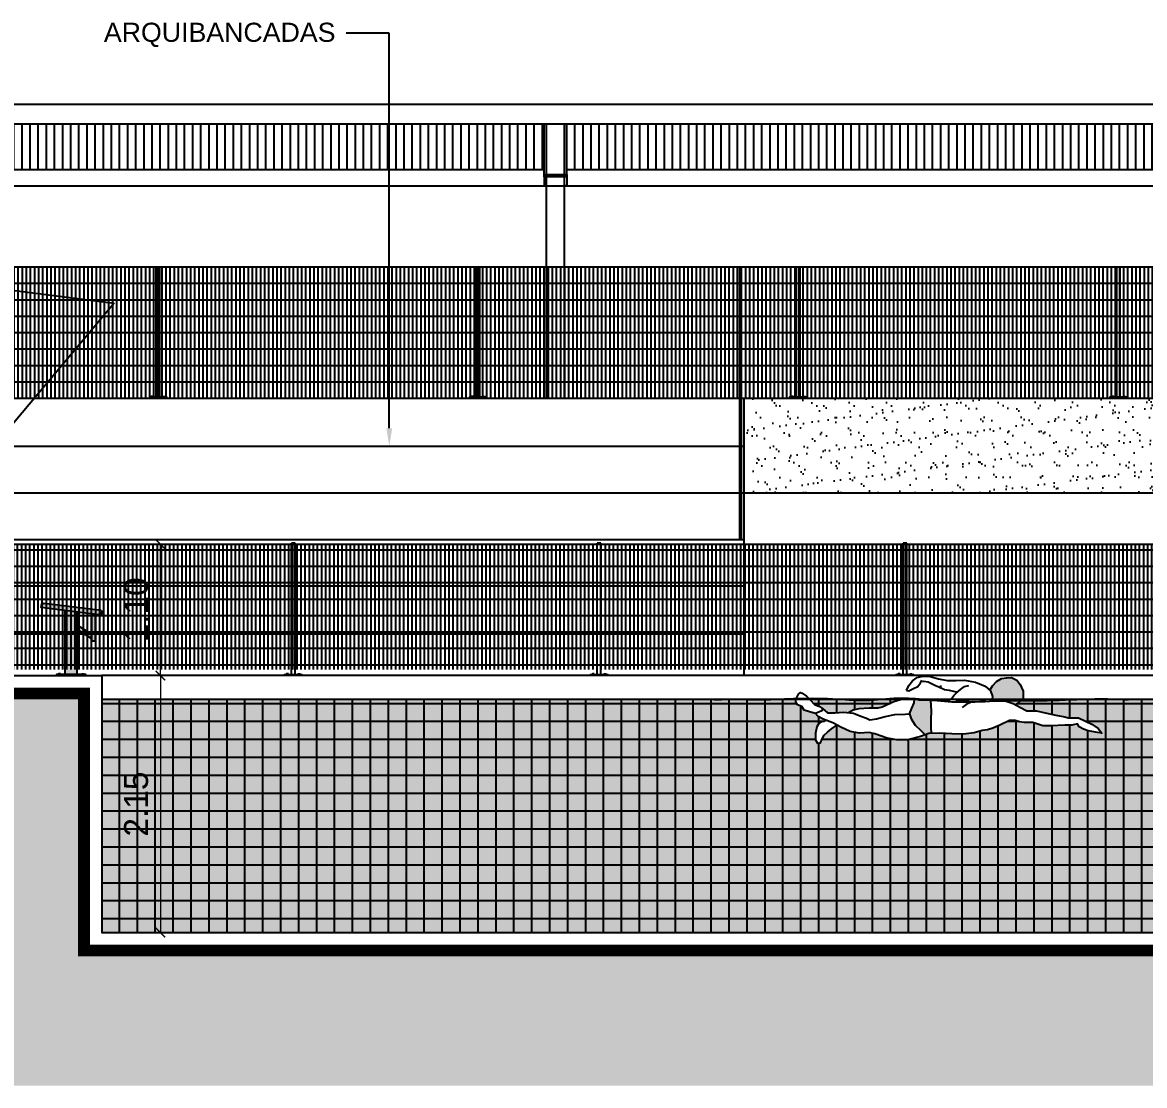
# Model space of a CAD drawing. Header units: metres. Extents: x 2458 to 3695, y 243 to 513.
# Drawn here: x 2956.73 to 2966.11, y 276.07 to 284.96 of the extents above; entities that cross this region are included whole.
import ezdxf
from ezdxf import colors
from ezdxf.entities.mleader import LeaderData, LeaderLine
from ezdxf.math import Vec2, Vec3

# ---------------------------------------------------------------- set-up
doc = ezdxf.new("R2010")
doc.units = ezdxf.units.M
doc.header["$LTSCALE"] = 5
doc.header["$MEASUREMENT"] = 0
doc.header["$PDMODE"] = 1
doc.layers.add('2prancha', color=4, linetype='Continuous', lineweight=18)
for name, color, linetype in [('COTA 1 100', 2, 'Continuous'), ('HACHURA', 251, 'Continuous'), ('HACHURA PISOS', 250, 'Continuous'), ('PENA 0.15', 7, 'Continuous'), ('PENA 01', 1, 'Continuous'), ('PENA 02', 2, 'Continuous'), ('PENA 03', 3, 'Continuous'), ('PENA 06', 6, 'Continuous'), ('TXT ESPECIFICAÇÕES', 7, 'Continuous')]:
    doc.layers.add(name, color=color, linetype=linetype)
doc.styles.add('Luana', font='arial.ttf')
doc.styles.get("Standard").update_dxf_attribs({"font": 'arial.ttf'})
doc.linetypes.add('FENCELINE2', pattern='A,0.25,-0.1,[132,ltypeshp.shx,S=0.1,R=0,X=-0.1,Y=0],-0.1,1', length=1.45)
doc.dimstyles.new('arial100', dxfattribs={"dimtxt": 0.2, "dimasz": 0.08, "dimexe": 0.1, "dimexo": 0.2, "dimgap": 0.1, "dimtad": 1, "dimzin": 4, "dimdsep": 46, "dimtxsty": 'Luana', "dimblk": 'ARCHTICK', "dimcen": 0, "dimclrd": 7, "dimclre": 7, "dimclrt": 256, "dimadec": 0, "dimazin": 0, "dimtfac": 1, "dimtix": 1, "dimtmove": 0, "dimatfit": 3, "dimldrblk": 'CLOSEDBLANK', "dimfxl": 0, "dimlwd": 5, "dimlwe": 5, "dimarcsym": 0})
pattern_1 = [(0, (420.73892, 104.06404), (0, 0.15), []), (90, (420.73892, 104.06404), (-0.15, 9e-18), [])]

# ---------------------------------------------------------------- blocks, each defined once
blk = doc.blocks.new('banhista08')
for points in [[(169.95, -3.1), (172.1, -4.25), (174.18, -2.9), (178.47, 0.86), (178.33, 7.22), (175.88, 12.66), (173.08, 16.18), (168.54, 18.43), (164.61, 18.14), (160.21, 17.57), (156, 15.08), (152.65, 11.67), (150.58, 7.88), (151.06, 7.46), (152.83, 2.64), (152.11, -0.9), (158.42, -0.67), (163.39, -1.12)], [(101.58, -9.53), (100.88, -0.41), (95.43, -0.23), (91.13, -0.18), (87.58, 0.67), (87.4, -2.76), (85.4, -7.25), (83.34, -11.93), (84.79, -15.98), (88.01, -21.43), (92.75, -25.9), (96.58, -29.31), (99.44, -28.26), (101.59, -28.24), (101.3, -23.13), (101.09, -16.49)]]:
    blk.add_hatch(color=256).paths.add_polyline_path(points)
for points in [[(80.73, 7.72), (82.92, 11.89), (85.9, 15.7), (89.75, 18.54), (94.42, 19.69), (100.63, 19.47), (107.74, 17.38), (114.82, 16.06), (122.27, 16.11), (129.48, 16.34), (138.54, 14.67), (146.64, 11.41), (151.06, 7.46), (152.83, 2.64), (152.11, -0.9), (158.42, -0.67), (163.39, -1.12), (169.95, -3.1), (176.33, -6.51), (181.61, -9.47), (189.66, -9.3), (196.81, -10.98), (205.71, -13.11), (213.32, -14.38), (216.15, -15.19), (224.8, -15.1), (235.89, -20.39), (241.14, -24.22), (244.25, -28.06), (240.71, -27.56), (232.91, -26.2), (228.87, -24.72), (225.17, -22.74), (223.9, -20.36), (219.03, -21.23), (213.25, -21.42), (201.82, -21.89), (194.9, -21.92), (186.64, -19.09), (179.43, -19.23), (175.29, -18.46), (171.85, -17.38), (167.08, -17.53), (158.98, -21.41), (153.16, -23.89), (148.67, -25.17), (144.15, -25.8), (137.48, -27.83), (128.45, -28.83), (118.66, -28.73), (108.21, -28.17), (99.44, -28.26), (92.61, -30.78), (81.67, -33.65), (72.66, -33.66), (64.62, -32.11), (54.37, -28.73), (49.73, -27.4), (41.46, -28.05), (33.61, -26.73), (25.85, -23.07), (19.23, -19.35), (11.03, -16.42), (6.95, -14.13), (4.78, -11.49), (-0.33, -10.27), (-4.67, -8.7), (-6.79, -5.86), (-10.36, -4.33), (-11.63, -2.11), (-11.42, 0.77), (-10.3, 2.78), (-9.58, 4.64), (-7.89, 5.92), (-6.33, 5.46), (-2.84, 2.79), (0.18, -0.17), (3.82, -3.96), (8.11, -5.76), (10.61, -7.33), (10.14, -9.41), (4.78, -11.49)], [(80.73, 7.72), (82.72, 7.26), (86.59, 9.23), (90.35, 11.06), (92.69, 14.08), (93.69, 16.37)], [(83.34, -11.93), (85.4, -7.25), (87.4, -2.76), (87.58, 0.67), (91.13, -0.18), (95.43, -0.23), (101.82, -0.45), (109.33, -0.56), (116.01, -0.31), (118.25, 0.28), (120.53, 3.59), (123.02, 5.96), (126.1, 8.36), (129.24, 10.94), (133.09, 11.75)], [(93.15, 15.14), (95.39, 15.52), (98.87, 14.83), (102.26, 13.29), (105.23, 11.9), (108.01, 10.77), (112.5, 8.59), (116.58, 7.85), (121.32, 6.71), (123.92, 6.66)], [(109.56, 10.02), (109.47, 11.78)], [(150.58, 7.88), (152.65, 11.67), (156, 15.08), (160.21, 17.57), (164.61, 18.14), (168.54, 18.43), (173.08, 16.18), (175.88, 12.66), (178.33, 7.22), (178.47, 0.86), (174.18, -2.9), (172.1, -4.25)], [(87.58, 0.67), (78.76, 0.55), (70.13, -1.8), (60.61, -6.21), (56.77, -7.18), (49.73, -7.05), (40.92, -7.63), (36.19, -8.85), (32.68, -10.88)], [(10.61, -7.33), (14.73, -11), (20.81, -11.03), (28.07, -10.47), (36.56, -11.23), (42.73, -13.74), (47.32, -15.49), (50.29, -16.92), (55.68, -16.03), (62.96, -14.05), (71.19, -12.33), (79.65, -12.18), (83.34, -11.93), (84.79, -15.98), (88.01, -21.43), (92.75, -25.9), (96.58, -29.31)], [(100.88, -0.41), (101.58, -9.53), (101.09, -16.49), (101.3, -23.13), (101.59, -28.24)], [(122.21, -0.2), (130.7, -1.12), (135.97, -1.59), (142.1, -1.17), (147.16, -1)], [(136.08, -1.58), (130.68, -4.03), (127.54, -6.48)], [(14.26, -17.58), (10.14, -18.68), (7.44, -19.89), (5.93, -22.82), (4.78, -28.05), (4.67, -33.61), (6.48, -36.27), (8.87, -36.19), (10.37, -32.78), (12.12, -29.75), (14.65, -27.09), (18.21, -24.48), (22.61, -21.25)]]:
    blk.add_lwpolyline(points)
blk.add_spline([(-80.12, 0), (-67.59, 0.36), (-43.9, 0.11), (-13.77, 0.85), (18.85, 0.73), (47.14, -0.47), (73.43, 1.28), (121.7, -1.85), (154.42, -1.09), (198.42, -0.6), (238.48, 0.6), (266.59, 0.13)], degree=3)
blk = doc.blocks.new('_ArchTick')
at = {"color": 0, "linetype": 'ByBlock', "const_width": 0.15}
blk.add_lwpolyline([(-0.5, -0.5), (0.5, 0.5)], dxfattribs=at)
blk = doc.blocks.new('*D88')
at = {"layer": 'COTA 1 100', "color": 7, "lineweight": 5}
for p, q in [((2957.5916, 279.4968), (2957.9816, 279.4968)), ((2957.8816, 279.4968), (2957.8816, 277.3468)), ((2957.5916, 277.3468), (2957.9816, 277.3468))]:
    blk.add_line(p, q, dxfattribs=at)
at = {"layer": 'Defpoints', "color": 0}
for p in [(2957.3916, 279.4968), (2957.3916, 277.3468), (2957.8816, 277.3468)]:
    blk.add_point(p, dxfattribs=at)
at = {"layer": 'COTA 1 100', "color": 7, "lineweight": 5, "xscale": 0.08, "yscale": 0.08, "zscale": 0.08}
for p, rotation in [((2957.8816, 279.4968), 90), ((2957.8816, 277.3468), 270)]:
    blk.add_blockref('_ArchTick', p, dxfattribs=dict(at, rotation=rotation))
at = {"layer": 'COTA 1 100', "insert": (2957.6794, 278.4218), "char_height": 0.2, "attachment_point": 5, "rotation": 90, "style": 'Luana'}
blk.add_mtext('2.15', dxfattribs=at)
blk = doc.blocks.new('_ClosedBlank')
at = {"layer": '2prancha', "color": 0, "lineweight": -2}
for p, q in [((-1, 0.17), (0, 0)), ((-1, 0.17), (-1, -0.17)), ((0, 0), (-1, -0.17))]:
    blk.add_line(p, q, dxfattribs=at)
blk = doc.blocks.new('A$C2D792642')
at = {"true_color": 0xffffff}
h = blk.add_hatch(color=7, dxfattribs=at)
h.dxf.hatch_style = 1
h.paths.add_polyline_path([(-0.2291, 0.6043), (-0.244, 0.6043), (-0.25, 0.5699), (0.25, 0.5043), (0.2566, 0.5351), (0.2566, 0.5384), (0.2543, 0.5408), (0.25, 0.5434)])
h.paths.add_polyline_path([(0.05, 0.5305), (-0.05, 0.5436), (-0.05, 0.0085), (0.05, 0.0085)])
h.paths.add_polyline_path([(0.05, 0.4221), (0.05, 0.3866), (0.1726, 0.3087), (0.1726, 0.3443)])
h.paths.add_polyline_path([(0.2026, 0.5105), (0.1726, 0.5144), (0.1726, 0.2887), (0.2026, 0.2887)])
h.paths.add_polyline_path([(0.1217, 0.0085), (-0.1217, 0.0085), (-0.1217, 0), (0.1217, 0)])
h.paths.add_polyline_path([(-0.0998, 0.0151), (-0.1051, 0.0151), (-0.1051, 0.0085), (-0.0998, 0.0085)])
h.paths.add_polyline_path([(-0.0939, 0.0151), (-0.0998, 0.0151), (-0.0998, 0.0085), (-0.0939, 0.0085)])
h.paths.add_polyline_path([(-0.0885, 0.0151), (-0.0939, 0.0151), (-0.0939, 0.0085), (-0.0885, 0.0085)])
h.paths.add_polyline_path([(0.1051, 0.0151), (0.0998, 0.0151), (0.0998, 0.0085), (0.1051, 0.0085)])
h.paths.add_polyline_path([(0.0998, 0.0151), (0.0939, 0.0151), (0.0939, 0.0085), (0.0998, 0.0085)])
h.paths.add_polyline_path([(0.0939, 0.0151), (0.0885, 0.0151), (0.0885, 0.0085), (0.0939, 0.0085)])
at = {"ltscale": 1.5}
for p, q in [((-0.244, 0.6043), (-0.2291, 0.6043)), ((-0.05, 0.0085), (-0.05, 0.5436)), ((0.05, 0.0085), (0.05, 0.5305)), ((0.1726, 0.3443), (0.05, 0.4221)), ((0.1726, 0.3087), (0.05, 0.3866)), ((-0.0998, 0.0151), (-0.0998, 0.0085)), ((-0.0939, 0.0151), (-0.0939, 0.0085)), ((0.0939, 0.0151), (0.0939, 0.0085)), ((0.0998, 0.0151), (0.0998, 0.0085))]:
    blk.add_line(p, q, dxfattribs=at)
for points in [[(0.25, 0.5043), (-0.25, 0.5699), (-0.244, 0.6043), (-0.2291, 0.6043)], [(0.25, 0.5434), (-0.2291, 0.6043)], [(0.1726, 0.2887), (0.1726, 0.5151)], [(0.2026, 0.2887), (0.2026, 0.5105)], [(0.25, 0.5434), (0.2543, 0.5408), (0.2566, 0.5384), (0.2566, 0.5351), (0.25, 0.5043)], [(0.2026, 0.2887), (0.1726, 0.2887)]]:
    blk.add_lwpolyline(points, dxfattribs=at)
for points in [[(-0.1217, 0), (0.1217, 0), (0.1217, 0.0085), (-0.1217, 0.0085)], [(-0.0885, 0.0151), (-0.1051, 0.0151), (-0.1051, 0.0085), (-0.0885, 0.0085)], [(0.0885, 0.0151), (0.1051, 0.0151), (0.1051, 0.0085), (0.0885, 0.0085)]]:
    blk.add_lwpolyline(points, close=True, dxfattribs=at)
blk = doc.blocks.new('A$C016F1CB3')
at = {"layer": 'PENA 01', "ltscale": 1.5}
for p, q in [((-0.015, 0.0085), (-0.015, 1.1085)), ((-0.015, 1.1085), (0.015, 1.1085)), ((0.015, 0.0085), (0.015, 1.1085)), ((-0.0509, 0.0151), (-0.0509, 0.0085)), ((-0.045, 0.0151), (-0.045, 0.0085)), ((0.045, 0.0151), (0.045, 0.0085)), ((0.0509, 0.0151), (0.0509, 0.0085))]:
    blk.add_line(p, q, dxfattribs=at)
for points in [[(-0.0728, 0), (0.0728, 0), (0.0728, 0.0085), (-0.0728, 0.0085)], [(-0.0397, 0.0151), (-0.0563, 0.0151), (-0.0563, 0.0085), (-0.0397, 0.0085)], [(0.0397, 0.0151), (0.0563, 0.0151), (0.0563, 0.0085), (0.0397, 0.0085)]]:
    blk.add_lwpolyline(points, close=True, dxfattribs=at)
blk = doc.blocks.new('A$C59F622D2')
at = {"layer": 'PENA 01', "ltscale": 1.5}
h = blk.add_hatch(dxfattribs=at)
h.set_pattern_fill('GRATE', color=256, scale=1.1, angle=90)
h.set_pattern_definition([(90, (-28.3, 0.05), (-0.034375, 2e-18), []), (180, (-28.3, 0.05), (-2e-17, -0.1375), [])])
h.paths.add_polyline_path([(0, 1.1), (-28.3, 1.1), (-28.3, 0.05), (0, 0.05)])
at = {"layer": 'PENA 01', "xscale": -1}
for p in [(-25.669, 0), (-23.1108, 0), (-20.5527, 0)]:
    blk.add_blockref('A$C016F1CB3', p, dxfattribs=at)
blk = doc.blocks.new('p3')
at = {"layer": 'HACHURA PISOS'}
for p, q in [((-0.015, -1.0915), (-0.015, 0)), ((0.015, 0), (-0.015, 0)), ((0.015, -1.0915), (0.015, 0)), ((-0.0509, -1.0849), (-0.0509, -1.0915)), ((-0.045, -1.0849), (-0.045, -1.0915)), ((0.045, -1.0849), (0.045, -1.0915)), ((0.0509, -1.0849), (0.0509, -1.0915))]:
    blk.add_line(p, q, dxfattribs=at)
for points in [[(0.0728, -1.1), (-0.0728, -1.1), (-0.0728, -1.0915), (0.0728, -1.0915)], [(-0.0397, -1.0849), (-0.0563, -1.0849), (-0.0563, -1.0915), (-0.0397, -1.0915)], [(0.0397, -1.0849), (0.0563, -1.0849), (0.0563, -1.0915), (0.0397, -1.0915)]]:
    blk.add_lwpolyline(points, close=True, dxfattribs=at)
blk = doc.blocks.new('*D107')
at = {"layer": 'COTA 1 100', "color": 7, "lineweight": 5}
for p, q in [((2957.5916, 280.5968), (2957.9816, 280.5968)), ((2957.8816, 279.4968), (2957.8816, 280.5968)), ((2957.5916, 279.4968), (2957.9816, 279.4968))]:
    blk.add_line(p, q, dxfattribs=at)
at = {"layer": 'Defpoints', "color": 0}
for p in [(2957.3916, 280.5968), (2957.8816, 280.5968), (2957.3916, 279.4968)]:
    blk.add_point(p, dxfattribs=at)
at = {"layer": 'COTA 1 100', "color": 7, "lineweight": 5, "xscale": 0.08, "yscale": 0.08, "zscale": 0.08}
for p, rotation in [((2957.8816, 280.5968), 90), ((2957.8816, 279.4968), 270)]:
    blk.add_blockref('_ArchTick', p, dxfattribs=dict(at, rotation=rotation))
at = {"layer": 'COTA 1 100', "insert": (2957.6794, 280.0468), "char_height": 0.2, "attachment_point": 5, "rotation": 90, "style": 'Luana'}
blk.add_mtext('1.10', dxfattribs=at)

msp = doc.modelspace()

# ---------------------------------------------------------------- hatches: boundary and pattern name
at = {"layer": 'HACHURA'}
h = msp.add_hatch(dxfattribs=at)
h.set_pattern_fill('GRATE', color=256, scale=1.1, angle=90)
h.set_pattern_definition([(90, (2955.111592, 281.81678), (-0.034375, 2e-18), []), (180, (2955.11159, 281.81678), (-2e-17, -0.1375), [])])
h.paths.add_polyline_path([(2984.7116, 282.9168), (2955.1116, 282.9168), (2955.1116, 281.8168), (2984.7116, 281.8168)])
h = msp.add_hatch(dxfattribs=at)
h.set_pattern_fill('AR-SAND', color=256, scale=0.1, style=0, double=1)
h.set_pattern_definition([(37.5, (2962.7616, 281.02678), (-0.0062993, 0.1926824), [0, -0.152, 0, -0.17, 0, -0.1625]), (7.5, (2962.7616, 281.02678), (0.176978, 0.282215), [0, -0.082, 0, -0.137, 0, -0.0525]), (327.5, (2962.6386, 281.02678), (0.311414, 0.000566), [0, -0.05, 0, -0.18, 0, -0.235]), (317.5, (2962.6386, 281.02678), (0.300613, 0.087768), [0, -0.025, 0, -0.118, 0, -0.135])])
h.paths.add_polyline_path([(2966.6116, 281.8168), (2962.7616, 281.8168), (2962.7616, 281.0268), (2966.6116, 281.0268)])
at = {"layer": 'HACHURA', "true_color": 0xc6ece2}
h = msp.add_hatch(color=254, dxfattribs=at)
h.dxf.hatch_style = 2
edge = h.paths.add_edge_path()
edge.add_line((2964.0148, 279.2775), (2964.0857, 279.2968))
edge.add_line((2964.0857, 279.2968), (2963.8842, 279.2968))
edge.add_spline(control_points=[(2964.2847, 279.2968), (2964.2057, 279.3043), (2964.0392, 279.3173), (2963.7785, 279.2794), (2963.5299, 279.3049), (2963.3689, 279.307), (2963.3023, 279.3065)], knot_values=[79.019043, 79.019043, 79.019043, 79.019043, 102.763051, 129.107653, 157.426876, 177.394225, 177.394225, 177.394225, 177.394225], degree=3, periodic=0)
edge.add_line((2963.6006, 279.2968), (2963.3122, 279.2968))
edge.add_line((2963.3122, 279.2968), (2963.3153, 279.2938))
edge.add_line((2963.3153, 279.2938), (2963.3517, 279.2559))
edge.add_line((2963.3517, 279.2559), (2963.3946, 279.2379))
edge.add_line((2963.3946, 279.2379), (2963.4196, 279.2222))
edge.add_line((2963.4196, 279.2222), (2963.4608, 279.1855))
edge.add_line((2963.4608, 279.1855), (2963.5216, 279.1852))
edge.add_line((2963.5216, 279.1852), (2963.5942, 279.1908))
edge.add_line((2963.5942, 279.1908), (2963.6403, 279.1867))
edge.add_line((2963.6403, 279.1867), (2963.6754, 279.207))
edge.add_line((2963.6754, 279.207), (2963.7227, 279.2192))
edge.add_line((2963.7227, 279.2192), (2963.8108, 279.225))
edge.add_line((2963.8108, 279.225), (2963.8812, 279.2237))
edge.add_line((2963.8812, 279.2237), (2963.9196, 279.2334))
edge.add_line((2963.9196, 279.2334), (2964.0148, 279.2775))
edge = h.paths.add_edge_path()
edge.add_line((2964.1562, 278.9658), (2964.1302, 278.959))
edge.add_line((2964.1302, 278.959), (2964.0401, 278.9589))
edge.add_line((2964.0401, 278.9589), (2963.9597, 278.9744))
edge.add_line((2963.9597, 278.9744), (2963.8572, 279.0082))
edge.add_line((2963.8572, 279.0082), (2963.8108, 279.0215))
edge.add_line((2963.8108, 279.0215), (2963.7282, 279.015))
edge.add_line((2963.7282, 279.015), (2963.6496, 279.0282))
edge.add_line((2963.6496, 279.0282), (2963.5721, 279.0648))
edge.add_line((2963.5721, 279.0648), (2963.5396, 279.083))
edge.add_line((2963.5396, 279.083), (2963.4956, 279.0507))
edge.add_line((2963.4956, 279.0507), (2963.46, 279.0246))
edge.add_line((2963.46, 279.0246), (2963.4347, 278.998))
edge.add_line((2963.4347, 278.998), (2963.4172, 278.9677))
edge.add_line((2963.4172, 278.9677), (2963.4022, 278.9336))
edge.add_line((2963.4022, 278.9336), (2963.3783, 278.9328))
edge.add_line((2963.3783, 278.9328), (2963.3602, 278.9594))
edge.add_line((2963.3602, 278.9594), (2963.3614, 279.015))
edge.add_line((2963.3614, 279.015), (2963.3728, 279.0673))
edge.add_line((2963.3728, 279.0673), (2963.3879, 279.0966))
edge.add_line((2963.3879, 279.0966), (2963.415, 279.1087))
edge.add_line((2963.415, 279.1087), (2963.4562, 279.1197))
edge.add_line((2963.4562, 279.1197), (2963.4238, 279.1313))
edge.add_line((2963.4238, 279.1313), (2963.3831, 279.1542))
edge.add_line((2963.3831, 279.1542), (2963.3613, 279.1806))
edge.add_line((2963.3613, 279.1806), (2963.3102, 279.1928))
edge.add_line((2963.3102, 279.1928), (2963.2668, 279.2085))
edge.add_line((2963.2668, 279.2085), (2963.2456, 279.2369))
edge.add_line((2963.2456, 279.2369), (2963.2099, 279.2522))
edge.add_line((2963.2099, 279.2522), (2963.1972, 279.2744))
edge.add_line((2963.1972, 279.2744), (2963.1988, 279.2968))
edge.add_line((2963.1988, 279.2968), (2962.9107, 279.2968))
edge.add_spline(control_points=[(2963.2001, 279.3047), (2963.192, 279.3045), (2963.0835, 279.3015), (2962.8961, 279.2927), (2962.6748, 279.3016), (2962.5541, 279.2971), (2962.5123, 279.2955)], knot_values=[0, 0, 0, 0, 2.424916, 32.569049, 56.256671, 68.795871, 68.795871, 68.795871, 68.795871], degree=3, periodic=0)
edge.add_line((2962.8891, 279.2968), (2957.3916, 279.2968))
edge.add_line((2957.3916, 279.2968), (2957.3916, 277.3468))
edge.add_line((2957.3916, 277.3468), (2964.1562, 277.3468))
edge.add_line((2964.1562, 277.3468), (2964.1562, 278.9658))
h.paths.add_polyline_path([(2965.1402, 279.1038), (2965.1078, 279.1032), (2965.0664, 279.1109), (2965.032, 279.1217), (2964.9844, 279.1202), (2964.9033, 279.0814), (2964.8451, 279.0566), (2964.8002, 279.0438), (2964.755, 279.0375), (2964.6883, 279.0172), (2964.598, 279.0072), (2964.5001, 279.0082), (2964.3956, 279.0138), (2964.3079, 279.0129), (2964.2396, 278.9877), (2964.1562, 278.9658), (2964.1562, 277.3468), (2965.1402, 277.3468)])
h.paths.add_polyline_path([(2957.8874, 278.1014), (2957.8874, 278.7452), (2957.4752, 278.7452), (2957.4752, 278.1014)], flags=24)
at = {"layer": 'HACHURA', "ltscale": 1.5}
h = msp.add_hatch(dxfattribs=at)
h.set_pattern_fill('_USER', color=256, scale=0.15, style=0, double=1, pattern_type=0)
h.set_pattern_definition(pattern_1)
edge = h.paths.add_edge_path()
edge.add_line((2964.0148, 279.2775), (2964.0857, 279.2968))
edge.add_line((2964.0857, 279.2968), (2963.8842, 279.2968))
edge.add_spline(control_points=[(2964.2847, 279.2968), (2964.2057, 279.3043), (2964.0392, 279.3173), (2963.7785, 279.2794), (2963.5299, 279.3049), (2963.3689, 279.307), (2963.3023, 279.3065)], knot_values=[79.019043, 79.019043, 79.019043, 79.019043, 102.763051, 129.107653, 157.426876, 177.394225, 177.394225, 177.394225, 177.394225], degree=3, periodic=0)
edge.add_line((2963.6006, 279.2968), (2963.3122, 279.2968))
edge.add_line((2963.3122, 279.2968), (2963.3153, 279.2938))
edge.add_line((2963.3153, 279.2938), (2963.3517, 279.2559))
edge.add_line((2963.3517, 279.2559), (2963.3946, 279.2379))
edge.add_line((2963.3946, 279.2379), (2963.4196, 279.2222))
edge.add_line((2963.4196, 279.2222), (2963.4608, 279.1855))
edge.add_line((2963.4608, 279.1855), (2963.5216, 279.1852))
edge.add_line((2963.5216, 279.1852), (2963.5942, 279.1908))
edge.add_line((2963.5942, 279.1908), (2963.6403, 279.1867))
edge.add_line((2963.6403, 279.1867), (2963.6754, 279.207))
edge.add_line((2963.6754, 279.207), (2963.7227, 279.2192))
edge.add_line((2963.7227, 279.2192), (2963.8108, 279.225))
edge.add_line((2963.8108, 279.225), (2963.8812, 279.2237))
edge.add_line((2963.8812, 279.2237), (2963.9196, 279.2334))
edge.add_line((2963.9196, 279.2334), (2964.0148, 279.2775))
edge = h.paths.add_edge_path()
edge.add_line((2964.1562, 278.9658), (2964.1302, 278.959))
edge.add_line((2964.1302, 278.959), (2964.0401, 278.9589))
edge.add_line((2964.0401, 278.9589), (2963.9597, 278.9744))
edge.add_line((2963.9597, 278.9744), (2963.8572, 279.0082))
edge.add_line((2963.8572, 279.0082), (2963.8108, 279.0215))
edge.add_line((2963.8108, 279.0215), (2963.7282, 279.015))
edge.add_line((2963.7282, 279.015), (2963.6496, 279.0282))
edge.add_line((2963.6496, 279.0282), (2963.5721, 279.0648))
edge.add_line((2963.5721, 279.0648), (2963.5396, 279.083))
edge.add_line((2963.5396, 279.083), (2963.4956, 279.0507))
edge.add_line((2963.4956, 279.0507), (2963.46, 279.0246))
edge.add_line((2963.46, 279.0246), (2963.4347, 278.998))
edge.add_line((2963.4347, 278.998), (2963.4172, 278.9677))
edge.add_line((2963.4172, 278.9677), (2963.4022, 278.9336))
edge.add_line((2963.4022, 278.9336), (2963.3783, 278.9328))
edge.add_line((2963.3783, 278.9328), (2963.3602, 278.9594))
edge.add_line((2963.3602, 278.9594), (2963.3614, 279.015))
edge.add_line((2963.3614, 279.015), (2963.3728, 279.0673))
edge.add_line((2963.3728, 279.0673), (2963.3879, 279.0966))
edge.add_line((2963.3879, 279.0966), (2963.415, 279.1087))
edge.add_line((2963.415, 279.1087), (2963.4562, 279.1197))
edge.add_line((2963.4562, 279.1197), (2963.4238, 279.1313))
edge.add_line((2963.4238, 279.1313), (2963.3831, 279.1542))
edge.add_line((2963.3831, 279.1542), (2963.3613, 279.1806))
edge.add_line((2963.3613, 279.1806), (2963.3102, 279.1928))
edge.add_line((2963.3102, 279.1928), (2963.2668, 279.2085))
edge.add_line((2963.2668, 279.2085), (2963.2456, 279.2369))
edge.add_line((2963.2456, 279.2369), (2963.2099, 279.2522))
edge.add_line((2963.2099, 279.2522), (2963.1972, 279.2744))
edge.add_line((2963.1972, 279.2744), (2963.1988, 279.2968))
edge.add_line((2963.1988, 279.2968), (2962.9107, 279.2968))
edge.add_spline(control_points=[(2963.2001, 279.3047), (2963.192, 279.3045), (2963.0835, 279.3015), (2962.8961, 279.2927), (2962.6748, 279.3016), (2962.5541, 279.2971), (2962.5123, 279.2955)], knot_values=[0, 0, 0, 0, 2.424916, 32.569049, 56.256671, 68.795871, 68.795871, 68.795871, 68.795871], degree=3, periodic=0)
edge.add_line((2962.8891, 279.2968), (2957.3916, 279.2968))
edge.add_line((2957.3916, 279.2968), (2957.3916, 277.3468))
edge.add_line((2957.3916, 277.3468), (2964.1562, 277.3468))
edge.add_line((2964.1562, 277.3468), (2964.1562, 278.9658))
h.paths.add_polyline_path([(2965.1402, 279.1038), (2965.1078, 279.1032), (2965.0664, 279.1109), (2965.032, 279.1217), (2964.9844, 279.1202), (2964.9033, 279.0814), (2964.8451, 279.0566), (2964.8002, 279.0438), (2964.755, 279.0375), (2964.6883, 279.0172), (2964.598, 279.0072), (2964.5001, 279.0082), (2964.3956, 279.0138), (2964.3079, 279.0129), (2964.2396, 278.9877), (2964.1562, 278.9658), (2964.1562, 277.3468), (2965.1402, 277.3468)])
h.paths.add_polyline_path([(2957.8874, 278.1014), (2957.8874, 278.7452), (2957.4752, 278.7452), (2957.4752, 278.1014)], flags=24)
at = {"layer": 'HACHURA', "true_color": 0xc6ece2}
h = msp.add_hatch(color=254, dxfattribs=at)
h.dxf.hatch_style = 2
edge = h.paths.add_edge_path()
edge.add_spline(control_points=[(2965.1404, 279.2878), (2965.1201, 279.2877), (2965.0997, 279.2877), (2965.0794, 279.2876)], knot_values=[256.921472, 256.921472, 256.921472, 256.921472, 263.013278, 263.013278, 263.013278, 263.013278], degree=3, periodic=0)
edge.add_line((2965.0794, 279.2876), (2965.0553, 279.2665))
edge.add_line((2965.0553, 279.2665), (2965.0345, 279.253))
edge.add_line((2965.0345, 279.253), (2965.0768, 279.2304))
edge.add_line((2965.0768, 279.2304), (2965.1296, 279.2008))
edge.add_line((2965.1296, 279.2008), (2965.1404, 279.201))
edge.add_line((2965.1404, 279.201), (2965.1404, 279.2878))
edge = h.paths.add_edge_path()
edge.add_line((2982.3716, 279.2968), (2965.5148, 279.2968))
edge.add_spline(control_points=[(2965.9794, 279.2968), (2965.8857, 279.2995), (2965.6584, 279.3062), (2965.3788, 279.2892), (2965.1928, 279.288), (2965.1404, 279.2878)], knot_values=[263.013278, 263.013278, 263.013278, 263.013278, 291.125215, 331.208428, 346.945149, 346.945149, 346.945149, 346.945149], degree=3, periodic=0)
edge.add_line((2965.1404, 279.2878), (2965.1404, 279.201))
edge.add_line((2965.1404, 279.201), (2965.2101, 279.2025))
edge.add_line((2965.2101, 279.2025), (2965.2816, 279.1858))
edge.add_line((2965.2816, 279.1858), (2965.3706, 279.1644))
edge.add_line((2965.3706, 279.1644), (2965.4467, 279.1517))
edge.add_line((2965.4467, 279.1517), (2965.475, 279.1436))
edge.add_line((2965.475, 279.1436), (2965.5615, 279.1445))
edge.add_line((2965.5615, 279.1445), (2965.6724, 279.0916))
edge.add_line((2965.6724, 279.0916), (2965.7249, 279.0533))
edge.add_line((2965.7249, 279.0533), (2965.756, 279.0149))
edge.add_line((2965.756, 279.0149), (2965.7206, 279.0199))
edge.add_line((2965.7206, 279.0199), (2965.6427, 279.0335))
edge.add_line((2965.6427, 279.0335), (2965.6022, 279.0483))
edge.add_line((2965.6022, 279.0483), (2965.5652, 279.0681))
edge.add_line((2965.5652, 279.0681), (2965.5525, 279.0919))
edge.add_line((2965.5525, 279.0919), (2965.5039, 279.0832))
edge.add_line((2965.5039, 279.0832), (2965.4461, 279.0813))
edge.add_line((2965.4461, 279.0813), (2965.3317, 279.0766))
edge.add_line((2965.3317, 279.0766), (2965.2625, 279.0763))
edge.add_line((2965.2625, 279.0763), (2965.1799, 279.1046))
edge.add_line((2965.1799, 279.1046), (2965.1404, 279.1039))
edge.add_line((2965.1404, 279.1039), (2965.1404, 277.3468))
edge.add_line((2965.1404, 277.3468), (2969.8816, 277.3468))
edge.add_line((2969.8816, 277.3468), (2976.1266, 277.8168))
edge.add_line((2976.1266, 277.8168), (2982.3716, 277.8168))
edge.add_line((2982.3716, 277.8168), (2982.3716, 277.8468))
edge.add_line((2982.3716, 277.8468), (2982.3716, 279.2968))
h.paths.add_polyline_path([(2981.8403, 278.3258), (2981.8403, 278.9696), (2981.4281, 278.9696), (2981.4281, 278.3258)], flags=24)
at = {"layer": 'HACHURA', "ltscale": 1.5}
h = msp.add_hatch(dxfattribs=at)
h.set_pattern_fill('_USER', color=256, scale=0.15, style=0, double=1, pattern_type=0)
h.set_pattern_definition(pattern_1)
edge = h.paths.add_edge_path()
edge.add_spline(control_points=[(2965.1404, 279.2878), (2965.1201, 279.2877), (2965.0997, 279.2877), (2965.0794, 279.2876)], knot_values=[256.921472, 256.921472, 256.921472, 256.921472, 263.013278, 263.013278, 263.013278, 263.013278], degree=3, periodic=0)
edge.add_line((2965.0794, 279.2876), (2965.0553, 279.2665))
edge.add_line((2965.0553, 279.2665), (2965.0345, 279.253))
edge.add_line((2965.0345, 279.253), (2965.0768, 279.2304))
edge.add_line((2965.0768, 279.2304), (2965.1296, 279.2008))
edge.add_line((2965.1296, 279.2008), (2965.1404, 279.201))
edge.add_line((2965.1404, 279.201), (2965.1404, 279.2878))
edge = h.paths.add_edge_path()
edge.add_line((2982.3716, 279.2968), (2965.5148, 279.2968))
edge.add_spline(control_points=[(2965.9794, 279.2968), (2965.8857, 279.2995), (2965.6584, 279.3062), (2965.3788, 279.2892), (2965.1928, 279.288), (2965.1404, 279.2878)], knot_values=[263.013278, 263.013278, 263.013278, 263.013278, 291.125215, 331.208428, 346.945149, 346.945149, 346.945149, 346.945149], degree=3, periodic=0)
edge.add_line((2965.1404, 279.2878), (2965.1404, 279.201))
edge.add_line((2965.1404, 279.201), (2965.2101, 279.2025))
edge.add_line((2965.2101, 279.2025), (2965.2816, 279.1858))
edge.add_line((2965.2816, 279.1858), (2965.3706, 279.1644))
edge.add_line((2965.3706, 279.1644), (2965.4467, 279.1517))
edge.add_line((2965.4467, 279.1517), (2965.475, 279.1436))
edge.add_line((2965.475, 279.1436), (2965.5615, 279.1445))
edge.add_line((2965.5615, 279.1445), (2965.6724, 279.0916))
edge.add_line((2965.6724, 279.0916), (2965.7249, 279.0533))
edge.add_line((2965.7249, 279.0533), (2965.756, 279.0149))
edge.add_line((2965.756, 279.0149), (2965.7206, 279.0199))
edge.add_line((2965.7206, 279.0199), (2965.6427, 279.0335))
edge.add_line((2965.6427, 279.0335), (2965.6022, 279.0483))
edge.add_line((2965.6022, 279.0483), (2965.5652, 279.0681))
edge.add_line((2965.5652, 279.0681), (2965.5525, 279.0919))
edge.add_line((2965.5525, 279.0919), (2965.5039, 279.0832))
edge.add_line((2965.5039, 279.0832), (2965.4461, 279.0813))
edge.add_line((2965.4461, 279.0813), (2965.3317, 279.0766))
edge.add_line((2965.3317, 279.0766), (2965.2625, 279.0763))
edge.add_line((2965.2625, 279.0763), (2965.1799, 279.1046))
edge.add_line((2965.1799, 279.1046), (2965.1404, 279.1039))
edge.add_line((2965.1404, 279.1039), (2965.1404, 277.3468))
edge.add_line((2965.1404, 277.3468), (2969.8816, 277.3468))
edge.add_line((2969.8816, 277.3468), (2976.1266, 277.8168))
edge.add_line((2976.1266, 277.8168), (2982.3716, 277.8168))
edge.add_line((2982.3716, 277.8168), (2982.3716, 277.8468))
edge.add_line((2982.3716, 277.8468), (2982.3716, 279.2968))
h.paths.add_polyline_path([(2981.8403, 278.3258), (2981.8403, 278.9696), (2981.4281, 278.9696), (2981.4281, 278.3258)], flags=24)
at = {"layer": 'PENA 01', "ltscale": 1.5}
h = msp.add_hatch(dxfattribs=at)
h.set_pattern_fill('_USER', color=256, scale=0.068, angle=90, pattern_type=0)
h.set_pattern_definition([(90, (2954.61659, 283.730906), (-0.068, 4e-18), [])])
h.paths.add_polyline_path([(2961.0916, 284.1132), (2955.3316, 284.1132), (2955.3316, 283.7309), (2961.0916, 283.7309)])
h.paths.add_polyline_path([(2966.6416, 284.1132), (2961.2816, 284.1132), (2961.2816, 283.7309), (2966.6416, 283.7309)])
h.paths.add_polyline_path([(2972.5916, 284.1132), (2966.8316, 284.1132), (2966.8316, 283.7309), (2972.5916, 283.7309)])
h.paths.add_polyline_path([(2978.5416, 284.1132), (2972.7816, 284.1132), (2972.7816, 283.7309), (2978.5416, 283.7309)])
h.paths.add_polyline_path([(2984.4916, 284.1132), (2978.7316, 284.1132), (2978.7316, 283.7309), (2984.4916, 283.7309)])
h.paths.add_polyline_path([(2985.1966, 284.1132), (2984.6816, 284.1132), (2984.6816, 283.7309), (2985.1966, 283.7309)])
h.paths.add_polyline_path([(2955.1416, 284.1132), (2954.6166, 284.1132), (2954.6166, 283.7309), (2955.1416, 283.7309)])
h = msp.add_hatch(dxfattribs=at)
h.set_pattern_fill('EARTH', color=256, scale=0.75, angle=45, style=0, double=1)
h.set_pattern_definition([(45, (2947.5569, 244.22776), (3e-17, 0.26516504), [0.1875, -0.1875]), (45, (2947.50719, 244.27748), (3e-17, 0.26516504), [0.1875, -0.1875]), (45, (2947.45747, 244.3272), (3e-17, 0.26516504), [0.1875, -0.1875]), (135, (2947.45747, 244.36034), (-0.26516504, 6e-17), [0.1875, -0.1875]), (135, (2947.50719, 244.41006), (-0.26516504, 6e-17), [0.1875, -0.1875]), (135, (2947.5569, 244.45978), (-0.26516504, 6e-17), [0.1875, -0.1875])])
h.paths.add_polyline_path([(2957.2416, 279.3468), (2951.2673, 279.3468), (2951.2673, 278.4668), (2950.5416, 278.4668), (2950.5416, 278.5968), (2948.3116, 278.5968), (2948.3116, 278.4668), (2947.5569, 278.4668), (2947.5569, 276.0668), (2992.7304, 276.0668), (2992.7304, 278.3868), (2984.5616, 278.3868), (2984.5616, 279.3468), (2982.5216, 279.3468), (2982.5216, 277.6668), (2976.1322, 277.6668), (2969.8872, 277.1968), (2957.2416, 277.1968)])

# ---------------------------------------------------------------- linework, layer by layer
at = {"layer": 'HACHURA'}
for p, q in [((2955.3316, 283.7309), (2961.0916, 283.7309)), ((2961.2816, 283.7309), (2966.6416, 283.7309)), ((2961.0916, 283.6686), (2961.0916, 283.5945)), ((2961.1116, 281.8168), (2961.1116, 283.6686)), ((2961.2616, 281.8168), (2961.2616, 283.6686)), ((2961.2816, 283.6686), (2961.2816, 283.5945)), ((2954.6016, 283.5945), (2985.1966, 283.5945)), ((2961.0916, 283.5945), (2961.1116, 283.5945)), ((2961.2816, 283.5945), (2961.2616, 283.5945)), ((2955.1116, 282.9168), (2984.7116, 282.9168)), ((2962.7616, 281.8168), (2966.6116, 281.8168)), ((2962.7616, 281.0268), (2966.6116, 281.0268))]:
    msp.add_line(p, q, dxfattribs=at)
at = {"layer": 'PENA 0.15'}
msp.add_line((2982.3716, 279.4968), (2957.3916, 279.4968), dxfattribs=at)
msp.add_lwpolyline([(2955.2116, 280.5968), (2955.2116, 280.5968), (2984.6616, 280.5968)], dxfattribs=at)
at = {"layer": 'PENA 01'}
for p, q in [((2954.6016, 284.277), (2985.2116, 284.277)), ((2954.6016, 284.1132), (2985.2116, 284.1132)), ((2961.0916, 283.6686), (2961.0916, 284.1132)), ((2961.1116, 283.6886), (2961.1116, 284.1132)), ((2961.2616, 283.6886), (2961.2616, 284.1132)), ((2961.2816, 283.6686), (2961.2816, 284.1132)), ((2955.1116, 281.8168), (2962.7616, 281.8168)), ((2962.7616, 281.8168), (2962.7616, 279.4968)), ((2955.1116, 281.4168), (2962.7616, 281.4168)), ((2955.1116, 281.0268), (2962.7616, 281.0268)), ((2955.1116, 280.6368), (2962.7616, 280.6368)), ((2955.1116, 280.2468), (2962.7616, 280.2468)), ((2955.1116, 279.8468), (2962.7616, 279.8468))]:
    msp.add_line(p, q, dxfattribs=at)
msp.add_lwpolyline([(2961.0916, 283.6886), (2961.2816, 283.6886), (2961.2816, 283.6686), (2961.0916, 283.6686)], close=True, dxfattribs=at)
at = {"layer": 'PENA 01', "linetype": 'FENCELINE2', "ltscale": 0.25, "const_width": 0.03}
msp.add_lwpolyline([(2962.7344, 280.6368), (2962.7344, 282.9168)], dxfattribs=at)
at = {"layer": 'PENA 02', "const_width": 0.1}
msp.add_lwpolyline([(2992.7304, 278.3868), (2984.5616, 278.3868), (2984.5616, 279.3468), (2982.5216, 279.3468), (2982.5216, 277.6668), (2976.1322, 277.6668), (2969.8872, 277.1968), (2957.2416, 277.1968), (2957.2416, 279.3468), (2951.2673, 279.3468), (2951.2673, 278.4668), (2950.5416, 278.4668), (2950.5416, 278.5968), (2948.3116, 278.5968), (2948.3116, 278.4668), (2947.5569, 278.4668)], dxfattribs=at)
at = {"layer": 'PENA 03', "color": 132}
msp.add_line((2982.3716, 279.2968), (2957.3916, 279.2968), dxfattribs=at)
at = {"layer": 'PENA 06'}
msp.add_lwpolyline([(2951.3173, 282.5268), (2951.3173, 279.4968), (2957.3916, 279.4968), (2957.3916, 277.3468), (2969.8816, 277.3468), (2976.1266, 277.8168), (2982.3716, 277.8168), (2982.3716, 279.4968), (2984.7116, 279.4968), (2984.7116, 278.5368), (2992.7304, 278.5368)], dxfattribs=at)

# ---------------------------------------------------------------- block references
at = {"layer": 'PENA 0.15', "ltscale": 1.5, "xscale": 0.01, "yscale": 0.01, "zscale": 0.01}
msp.add_blockref('banhista08', (2963.3135, 279.2955), dxfattribs=at)
at = {"layer": 'PENA 02'}
msp.add_blockref('A$C2D792642', (2957.135, 279.4968), dxfattribs=at)
at = {"layer": 'PENA 06', "xscale": -1}
for p in [(2957.8621, 282.9168), (2960.5397, 282.9168), (2963.2174, 282.9168), (2965.8951, 282.9168)]:
    msp.add_blockref('p3', p, dxfattribs=at)
at = {"layer": 'PENA 06'}
msp.add_blockref('A$C59F622D2', (2984.6616, 279.4968), dxfattribs=at)

# ---------------------------------------------------------------- dimensions: what is measured, and where the dimension line sits
at = {"layer": 'COTA 1 100'}
for base, p2, picture, middle in [((2957.8816, 280.5968), (2957.3916, 280.5968), '*D107', (2957.6794, 280.0468)), ((2957.8816, 277.3468), (2957.3916, 277.3468), '*D88', (2957.6794, 278.4218))]:
    dim = msp.add_linear_dim(base=base, p1=(2957.3916, 279.4968), p2=p2, angle=90, dimstyle='arial100', dxfattribs=at)
    dim.commit()
    dim.dimension.update_dxf_attribs({"geometry": picture, "text_midpoint": middle})

# ---------------------------------------------------------------- leaders
at = {"layer": 'TXT ESPECIFICAÇÕES', "ltscale": 0.05}
ml = msp.add_multileader_mtext('Standard', dxfattribs=at)
ml.set_content('ARQUIBANCADAS', color=256)
ml.set_leader_properties()
ml.build(insert=Vec2(0, 0))
ml.multileader.update_dxf_attribs({"dogleg_length": 0.36, "arrow_head_size": 0.15})
ctx = ml.context
ctx.base_point, ctx.char_height, ctx.arrow_head_size, ctx.landing_gap_size, ctx.plane_origin = Vec3(2957.3303, 284.8728), 0.16, 0.15, 0.09, Vec3(2965.1525, 283.8896)
ctx.text_align_type = 2
notes = []
notes.append((ctx, [(0, (1, 1, 0), (2959.7962, 284.8728), (-1, 0), 0.36, [(0, [(2959.7962, 281.4168)], 0, [])])]))
ctx.mtext.insert, ctx.mtext.alignment, ctx.mtext.flow_direction = Vec3(2959.3462, 284.9591), 3, 5
ml = msp.add_multileader_mtext('Standard', dxfattribs=at)
ml.set_content('GRADIL', color=256)
ml.set_leader_properties()
ml.build(insert=Vec2(0, 0))
ml.multileader.update_dxf_attribs({"dogleg_length": 0.36, "arrow_head_size": 0.15})
ctx = ml.context
ctx.base_point, ctx.char_height, ctx.arrow_head_size, ctx.landing_gap_size, ctx.plane_origin = Vec3(2952.8898, 283.5835), 0.16, 0.15, 0.09, Vec3(2959.5985, 281.9056)
ctx.text_align_type = 2
notes.append((ctx, [(0, (1, 1, 0), (2954.2421, 283.5835), (-1, 0), 0.36, [(4, [(2955.1388, 282.9168), (2957.4956, 282.6114), (2955.8016, 280.5968), (2954.6369, 281.5368)], 0, [])])]))
ctx.mtext.insert, ctx.mtext.alignment, ctx.mtext.flow_direction = Vec3(2953.7921, 283.6649), 3, 5
for ctx, leaders in notes:
    for number, flags, end, landing, length, lines in leaders:
        leader = LeaderData()
        leader.index, (leader.has_last_leader_line, leader.has_dogleg_vector, leader.attachment_direction) = number, flags
        leader.last_leader_point, leader.dogleg_vector, leader.dogleg_length = Vec3(end), Vec3(landing), length
        for number, points, colour, breaks in lines:
            line = LeaderLine()
            line.index, line.vertices, line.color, line.breaks = number, Vec3.list(points), colors.encode_raw_color(colour), breaks
            leader.lines.append(line)
        ctx.leaders.append(leader)

doc.saveas('drawing.dxf')
